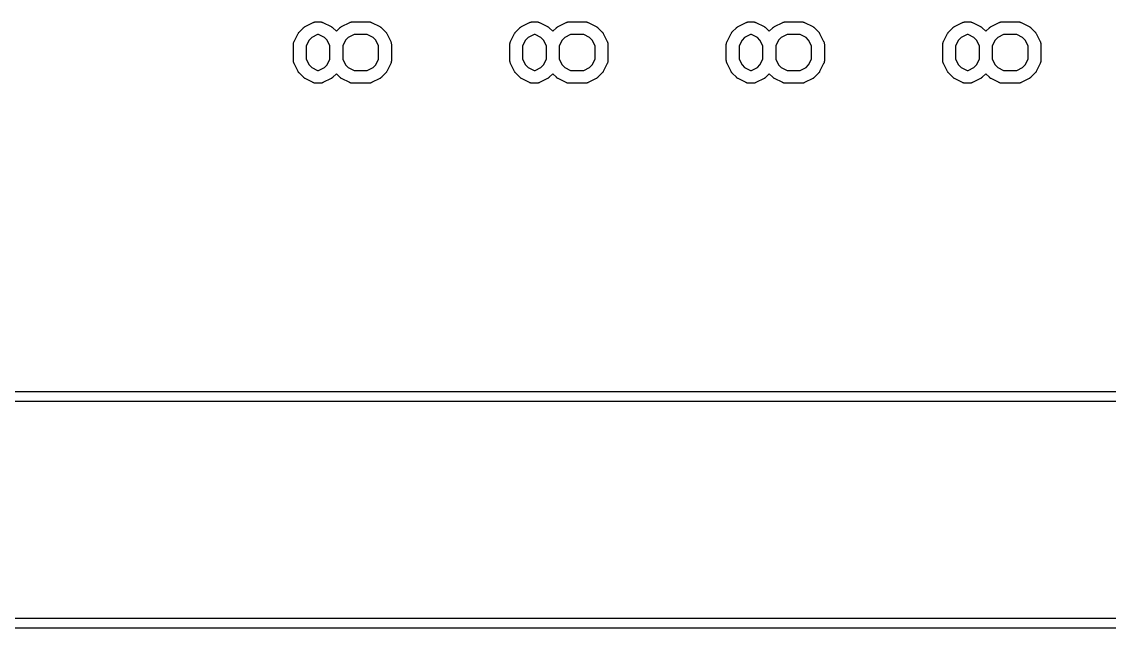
# Model space of a CAD drawing. Extents: x 94.5 to 145.5, y -143.6 to -114.4.
# Drawn here: x 120.01 to 132.77, y -143.63 to -136.51 of the extents above; entities that cross this region are included whole.
import ezdxf

# ---------------------------------------------------------------- set-up
doc = ezdxf.new("R2010")
doc.units = 0
doc.layers.add('BLACK', color=7, linetype='CONTINUOUS')

msp = doc.modelspace()

# ---------------------------------------------------------------- linework, layer by layer
at = {"layer": 'BLACK', "linetype": 'CONTINUOUS'}
for p, q in [((123.339, -136.569), (123.434, -136.521)), ((123.434, -136.521), (123.435, -136.521)), ((123.435, -136.521), (123.437, -136.52)), ((123.437, -136.52), (123.439, -136.519)), ((123.439, -136.519), (123.444, -136.518)), ((123.444, -136.518), (123.449, -136.516)), ((123.449, -136.516), (123.451, -136.516)), ((123.451, -136.516), (123.453, -136.515)), ((123.453, -136.515), (123.458, -136.514)), ((123.458, -136.514), (123.463, -136.514)), ((123.463, -136.514), (123.466, -136.514)), ((123.466, -136.514), (123.468, -136.513)), ((123.468, -136.513), (123.515, -136.513)), ((123.515, -136.513), (123.517, -136.513)), ((123.517, -136.513), (123.519, -136.514)), ((123.519, -136.514), (123.521, -136.514)), ((123.521, -136.514), (123.526, -136.515)), ((123.526, -136.515), (123.531, -136.515)), ((123.531, -136.515), (123.533, -136.516)), ((123.533, -136.516), (123.535, -136.516)), ((123.535, -136.516), (123.54, -136.518)), ((123.54, -136.518), (123.545, -136.52)), ((123.545, -136.52), (123.547, -136.521)), ((123.547, -136.521), (123.549, -136.521)), ((123.549, -136.521), (123.644, -136.569)), ((123.768, -136.569), (123.863, -136.521)), ((123.863, -136.521), (123.864, -136.521)), ((123.864, -136.521), (123.866, -136.52)), ((123.866, -136.52), (123.868, -136.519)), ((123.868, -136.519), (123.873, -136.518)), ((123.873, -136.518), (123.878, -136.516)), ((123.878, -136.516), (123.88, -136.516)), ((123.88, -136.516), (123.882, -136.515)), ((123.882, -136.515), (123.887, -136.514)), ((123.887, -136.514), (123.892, -136.514)), ((123.892, -136.514), (123.894, -136.514)), ((123.894, -136.514), (123.896, -136.513)), ((123.896, -136.513), (124.087, -136.513)), ((124.087, -136.513), (124.088, -136.513)), ((124.088, -136.513), (124.09, -136.514)), ((124.09, -136.514), (124.092, -136.514)), ((124.092, -136.514), (124.097, -136.515)), ((124.097, -136.515), (124.102, -136.515)), ((124.102, -136.515), (124.105, -136.516)), ((124.105, -136.516), (124.107, -136.516)), ((124.107, -136.516), (124.112, -136.518)), ((124.112, -136.518), (124.116, -136.52)), ((124.116, -136.52), (124.118, -136.521)), ((124.118, -136.521), (124.12, -136.521)), ((124.12, -136.521), (124.216, -136.569)), ((125.879, -136.569), (125.974, -136.521)), ((125.974, -136.521), (125.975, -136.521)), ((125.975, -136.521), (125.977, -136.52)), ((125.977, -136.52), (125.979, -136.519)), ((125.979, -136.519), (125.984, -136.518)), ((125.984, -136.518), (125.989, -136.516)), ((125.989, -136.516), (125.991, -136.516)), ((125.991, -136.516), (125.993, -136.515)), ((125.993, -136.515), (125.998, -136.514)), ((125.998, -136.514), (126.003, -136.514)), ((126.003, -136.514), (126.006, -136.514)), ((126.006, -136.514), (126.008, -136.513)), ((126.008, -136.513), (126.055, -136.513)), ((126.055, -136.513), (126.057, -136.513)), ((126.057, -136.513), (126.059, -136.514)), ((126.059, -136.514), (126.061, -136.514)), ((126.061, -136.514), (126.066, -136.515)), ((126.066, -136.515), (126.071, -136.515)), ((126.071, -136.515), (126.073, -136.516)), ((126.073, -136.516), (126.075, -136.516)), ((126.075, -136.516), (126.08, -136.518)), ((126.08, -136.518), (126.085, -136.52)), ((126.085, -136.52), (126.087, -136.521)), ((126.087, -136.521), (126.089, -136.521)), ((126.089, -136.521), (126.184, -136.569)), ((126.308, -136.569), (126.403, -136.521)), ((126.403, -136.521), (126.404, -136.521)), ((126.404, -136.521), (126.406, -136.52)), ((126.406, -136.52), (126.408, -136.519)), ((126.408, -136.519), (126.413, -136.518)), ((126.413, -136.518), (126.418, -136.516)), ((126.418, -136.516), (126.42, -136.516)), ((126.42, -136.516), (126.422, -136.515)), ((126.422, -136.515), (126.427, -136.514)), ((126.427, -136.514), (126.432, -136.514)), ((126.432, -136.514), (126.434, -136.514)), ((126.434, -136.514), (126.436, -136.513)), ((126.436, -136.513), (126.627, -136.513)), ((126.627, -136.513), (126.628, -136.513)), ((126.628, -136.513), (126.63, -136.514)), ((126.63, -136.514), (126.632, -136.514)), ((126.632, -136.514), (126.637, -136.515)), ((126.637, -136.515), (126.642, -136.515)), ((126.642, -136.515), (126.645, -136.516)), ((126.645, -136.516), (126.647, -136.516)), ((126.647, -136.516), (126.652, -136.518)), ((126.652, -136.518), (126.656, -136.52)), ((126.656, -136.52), (126.658, -136.521)), ((126.658, -136.521), (126.66, -136.521)), ((126.66, -136.521), (126.756, -136.569)), ((128.419, -136.569), (128.514, -136.521)), ((128.514, -136.521), (128.515, -136.521)), ((128.515, -136.521), (128.517, -136.52)), ((128.517, -136.52), (128.519, -136.519)), ((128.519, -136.519), (128.524, -136.518)), ((128.524, -136.518), (128.529, -136.516)), ((128.529, -136.516), (128.531, -136.516)), ((128.531, -136.516), (128.533, -136.515)), ((128.533, -136.515), (128.538, -136.514)), ((128.538, -136.514), (128.543, -136.514)), ((128.543, -136.514), (128.546, -136.514)), ((128.546, -136.514), (128.548, -136.513)), ((128.548, -136.513), (128.595, -136.513)), ((128.595, -136.513), (128.597, -136.513)), ((128.597, -136.513), (128.599, -136.514)), ((128.599, -136.514), (128.601, -136.514)), ((128.601, -136.514), (128.606, -136.515)), ((128.606, -136.515), (128.611, -136.515)), ((128.611, -136.515), (128.613, -136.516)), ((128.613, -136.516), (128.615, -136.516)), ((128.615, -136.516), (128.62, -136.518)), ((128.62, -136.518), (128.625, -136.52)), ((128.625, -136.52), (128.627, -136.521)), ((128.627, -136.521), (128.629, -136.521)), ((128.629, -136.521), (128.724, -136.569)), ((128.848, -136.569), (128.943, -136.521)), ((128.943, -136.521), (128.944, -136.521)), ((128.944, -136.521), (128.946, -136.52)), ((128.946, -136.52), (128.948, -136.519)), ((128.948, -136.519), (128.953, -136.518)), ((128.953, -136.518), (128.958, -136.516)), ((128.958, -136.516), (128.96, -136.516)), ((128.96, -136.516), (128.962, -136.515)), ((128.962, -136.515), (128.967, -136.514)), ((128.967, -136.514), (128.972, -136.514)), ((128.972, -136.514), (128.974, -136.514)), ((128.974, -136.514), (128.976, -136.513)), ((128.976, -136.513), (129.167, -136.513)), ((129.167, -136.513), (129.168, -136.513)), ((129.168, -136.513), (129.17, -136.514)), ((129.17, -136.514), (129.172, -136.514)), ((129.172, -136.514), (129.177, -136.515)), ((129.177, -136.515), (129.182, -136.515)), ((129.182, -136.515), (129.185, -136.516)), ((129.185, -136.516), (129.187, -136.516)), ((129.187, -136.516), (129.192, -136.518)), ((129.192, -136.518), (129.196, -136.52)), ((129.196, -136.52), (129.198, -136.521)), ((129.198, -136.521), (129.2, -136.521)), ((129.2, -136.521), (129.296, -136.569)), ((130.959, -136.569), (131.054, -136.521)), ((131.054, -136.521), (131.055, -136.521)), ((131.055, -136.521), (131.057, -136.52)), ((131.057, -136.52), (131.059, -136.519)), ((131.059, -136.519), (131.064, -136.518)), ((131.064, -136.518), (131.069, -136.516)), ((131.069, -136.516), (131.071, -136.516)), ((131.071, -136.516), (131.073, -136.515)), ((131.073, -136.515), (131.078, -136.514)), ((131.078, -136.514), (131.083, -136.514)), ((131.083, -136.514), (131.086, -136.514)), ((131.086, -136.514), (131.088, -136.513)), ((131.088, -136.513), (131.135, -136.513)), ((131.135, -136.513), (131.137, -136.513)), ((131.137, -136.513), (131.139, -136.514)), ((131.139, -136.514), (131.141, -136.514)), ((131.141, -136.514), (131.146, -136.515)), ((131.146, -136.515), (131.151, -136.515)), ((131.151, -136.515), (131.153, -136.516)), ((131.153, -136.516), (131.155, -136.516)), ((131.155, -136.516), (131.16, -136.518)), ((131.16, -136.518), (131.165, -136.52)), ((131.165, -136.52), (131.167, -136.521)), ((131.167, -136.521), (131.169, -136.521)), ((131.169, -136.521), (131.264, -136.569)), ((131.388, -136.569), (131.483, -136.521)), ((131.483, -136.521), (131.484, -136.521)), ((131.484, -136.521), (131.486, -136.52)), ((131.486, -136.52), (131.488, -136.519)), ((131.488, -136.519), (131.493, -136.518)), ((131.493, -136.518), (131.498, -136.516)), ((131.498, -136.516), (131.5, -136.516)), ((131.5, -136.516), (131.502, -136.515)), ((131.502, -136.515), (131.507, -136.514)), ((131.507, -136.514), (131.512, -136.514)), ((131.512, -136.514), (131.514, -136.514)), ((131.514, -136.514), (131.516, -136.513)), ((131.516, -136.513), (131.707, -136.513)), ((131.707, -136.513), (131.708, -136.513)), ((131.708, -136.513), (131.71, -136.514)), ((131.71, -136.514), (131.712, -136.514)), ((131.712, -136.514), (131.717, -136.515)), ((131.717, -136.515), (131.722, -136.515)), ((131.722, -136.515), (131.725, -136.516)), ((131.725, -136.516), (131.727, -136.516)), ((131.727, -136.516), (131.732, -136.518)), ((131.732, -136.518), (131.736, -136.52)), ((131.736, -136.52), (131.738, -136.521)), ((131.738, -136.521), (131.74, -136.521)), ((131.74, -136.521), (131.836, -136.569)), ((123.21, -136.745), (123.258, -136.65)), ((123.258, -136.649), (123.261, -136.646)), ((123.258, -136.65), (123.258, -136.649)), ((123.261, -136.646), (123.263, -136.642)), ((123.263, -136.642), (123.265, -136.64)), ((123.265, -136.64), (123.266, -136.637)), ((123.266, -136.637), (123.269, -136.634)), ((123.269, -136.634), (123.272, -136.631)), ((123.272, -136.631), (123.32, -136.583)), ((123.32, -136.582), (123.324, -136.58)), ((123.32, -136.583), (123.32, -136.582)), ((123.324, -136.58), (123.327, -136.577)), ((123.327, -136.577), (123.329, -136.575)), ((123.329, -136.575), (123.332, -136.573)), ((123.332, -136.573), (123.336, -136.571)), ((123.336, -136.571), (123.339, -136.569)), ((123.644, -136.569), (123.645, -136.569)), ((123.645, -136.569), (123.649, -136.572)), ((123.649, -136.572), (123.652, -136.574)), ((123.652, -136.574), (123.655, -136.576)), ((123.655, -136.576), (123.657, -136.577)), ((123.657, -136.577), (123.66, -136.58)), ((123.66, -136.58), (123.664, -136.583)), ((123.664, -136.583), (123.706, -136.625)), ((123.706, -136.625), (123.748, -136.583)), ((123.748, -136.583), (123.749, -136.582)), ((123.749, -136.582), (123.752, -136.58)), ((123.752, -136.58), (123.755, -136.577)), ((123.755, -136.577), (123.758, -136.575)), ((123.758, -136.575), (123.76, -136.573)), ((123.76, -136.573), (123.764, -136.571)), ((123.764, -136.571), (123.768, -136.569)), ((124.216, -136.569), (124.217, -136.569)), ((124.217, -136.569), (124.22, -136.572)), ((124.22, -136.572), (124.224, -136.574)), ((124.224, -136.574), (124.226, -136.576)), ((124.226, -136.576), (124.229, -136.577)), ((124.229, -136.577), (124.232, -136.58)), ((124.232, -136.58), (124.235, -136.583)), ((124.235, -136.583), (124.283, -136.631)), ((124.283, -136.631), (124.284, -136.631)), ((124.284, -136.631), (124.286, -136.635)), ((124.286, -136.635), (124.289, -136.638)), ((124.289, -136.638), (124.291, -136.64)), ((124.291, -136.64), (124.293, -136.643)), ((124.293, -136.643), (124.295, -136.647)), ((124.295, -136.647), (124.297, -136.65)), ((124.297, -136.65), (124.344, -136.745)), ((125.75, -136.745), (125.798, -136.65)), ((125.798, -136.649), (125.801, -136.646)), ((125.798, -136.65), (125.798, -136.649)), ((125.801, -136.646), (125.803, -136.642)), ((125.803, -136.642), (125.805, -136.64)), ((125.805, -136.64), (125.806, -136.637)), ((125.806, -136.637), (125.809, -136.634)), ((125.809, -136.634), (125.812, -136.631)), ((125.812, -136.631), (125.86, -136.583)), ((125.86, -136.582), (125.864, -136.58)), ((125.86, -136.583), (125.86, -136.582)), ((125.864, -136.58), (125.867, -136.577)), ((125.867, -136.577), (125.869, -136.575)), ((125.869, -136.575), (125.872, -136.573)), ((125.872, -136.573), (125.876, -136.571)), ((125.876, -136.571), (125.879, -136.569)), ((126.184, -136.569), (126.185, -136.569)), ((126.185, -136.569), (126.189, -136.572)), ((126.189, -136.572), (126.192, -136.574)), ((126.192, -136.574), (126.195, -136.576)), ((126.195, -136.576), (126.197, -136.577)), ((126.197, -136.577), (126.2, -136.58)), ((126.2, -136.58), (126.204, -136.583)), ((126.204, -136.583), (126.246, -136.625)), ((126.246, -136.625), (126.288, -136.583)), ((126.288, -136.583), (126.289, -136.582)), ((126.289, -136.582), (126.292, -136.58)), ((126.292, -136.58), (126.295, -136.577)), ((126.295, -136.577), (126.298, -136.575)), ((126.298, -136.575), (126.3, -136.573)), ((126.3, -136.573), (126.304, -136.571)), ((126.304, -136.571), (126.308, -136.569)), ((126.756, -136.569), (126.757, -136.569)), ((126.757, -136.569), (126.76, -136.572)), ((126.76, -136.572), (126.764, -136.574)), ((126.764, -136.574), (126.766, -136.576)), ((126.766, -136.576), (126.769, -136.577)), ((126.769, -136.577), (126.772, -136.58)), ((126.772, -136.58), (126.775, -136.583)), ((126.775, -136.583), (126.823, -136.631)), ((126.823, -136.631), (126.824, -136.631)), ((126.824, -136.631), (126.826, -136.635)), ((126.826, -136.635), (126.829, -136.638)), ((126.829, -136.638), (126.831, -136.64)), ((126.831, -136.64), (126.833, -136.643)), ((126.833, -136.643), (126.835, -136.647)), ((126.835, -136.647), (126.837, -136.65)), ((126.837, -136.65), (126.884, -136.745)), ((128.29, -136.745), (128.338, -136.65)), ((128.338, -136.649), (128.341, -136.646)), ((128.338, -136.65), (128.338, -136.649)), ((128.341, -136.646), (128.343, -136.642)), ((128.343, -136.642), (128.345, -136.64)), ((128.345, -136.64), (128.346, -136.637)), ((128.346, -136.637), (128.349, -136.634)), ((128.349, -136.634), (128.352, -136.631)), ((128.352, -136.631), (128.4, -136.583)), ((128.4, -136.582), (128.404, -136.58)), ((128.4, -136.583), (128.4, -136.582)), ((128.404, -136.58), (128.407, -136.577)), ((128.407, -136.577), (128.409, -136.575)), ((128.409, -136.575), (128.412, -136.573)), ((128.412, -136.573), (128.416, -136.571)), ((128.416, -136.571), (128.419, -136.569)), ((128.724, -136.569), (128.725, -136.569)), ((128.725, -136.569), (128.729, -136.572)), ((128.729, -136.572), (128.732, -136.574)), ((128.732, -136.574), (128.735, -136.576)), ((128.735, -136.576), (128.737, -136.577)), ((128.737, -136.577), (128.74, -136.58)), ((128.74, -136.58), (128.744, -136.583)), ((128.744, -136.583), (128.786, -136.625)), ((128.786, -136.625), (128.828, -136.583)), ((128.828, -136.583), (128.829, -136.582)), ((128.829, -136.582), (128.832, -136.58)), ((128.832, -136.58), (128.835, -136.577)), ((128.835, -136.577), (128.838, -136.575)), ((128.838, -136.575), (128.84, -136.573)), ((128.84, -136.573), (128.844, -136.571)), ((128.844, -136.571), (128.848, -136.569)), ((129.296, -136.569), (129.297, -136.569)), ((129.297, -136.569), (129.3, -136.572)), ((129.3, -136.572), (129.304, -136.574)), ((129.304, -136.574), (129.306, -136.576)), ((129.306, -136.576), (129.309, -136.577)), ((129.309, -136.577), (129.312, -136.58)), ((129.312, -136.58), (129.315, -136.583)), ((129.315, -136.583), (129.363, -136.631)), ((129.363, -136.631), (129.364, -136.631)), ((129.364, -136.631), (129.366, -136.635)), ((129.366, -136.635), (129.369, -136.638)), ((129.369, -136.638), (129.371, -136.64)), ((129.371, -136.64), (129.373, -136.643)), ((129.373, -136.643), (129.375, -136.647)), ((129.375, -136.647), (129.377, -136.65)), ((129.377, -136.65), (129.424, -136.745)), ((130.83, -136.745), (130.878, -136.65)), ((130.878, -136.649), (130.881, -136.646)), ((130.878, -136.65), (130.878, -136.649)), ((130.881, -136.646), (130.883, -136.642)), ((130.883, -136.642), (130.885, -136.64)), ((130.885, -136.64), (130.886, -136.637)), ((130.886, -136.637), (130.889, -136.634)), ((130.889, -136.634), (130.892, -136.631)), ((130.892, -136.631), (130.94, -136.583)), ((130.94, -136.582), (130.944, -136.58)), ((130.94, -136.583), (130.94, -136.582)), ((130.944, -136.58), (130.947, -136.577)), ((130.947, -136.577), (130.949, -136.575)), ((130.949, -136.575), (130.952, -136.573)), ((130.952, -136.573), (130.956, -136.571)), ((130.956, -136.571), (130.959, -136.569)), ((131.264, -136.569), (131.265, -136.569)), ((131.265, -136.569), (131.269, -136.572)), ((131.269, -136.572), (131.272, -136.574)), ((131.272, -136.574), (131.275, -136.576)), ((131.275, -136.576), (131.277, -136.577)), ((131.277, -136.577), (131.28, -136.58)), ((131.28, -136.58), (131.284, -136.583)), ((131.284, -136.583), (131.326, -136.625)), ((131.326, -136.625), (131.368, -136.583)), ((131.368, -136.583), (131.369, -136.582)), ((131.369, -136.582), (131.372, -136.58)), ((131.372, -136.58), (131.375, -136.577)), ((131.375, -136.577), (131.378, -136.575)), ((131.378, -136.575), (131.38, -136.573)), ((131.38, -136.573), (131.384, -136.571)), ((131.384, -136.571), (131.388, -136.569)), ((131.836, -136.569), (131.837, -136.569)), ((131.837, -136.569), (131.84, -136.572)), ((131.84, -136.572), (131.844, -136.574)), ((131.844, -136.574), (131.846, -136.576)), ((131.846, -136.576), (131.849, -136.577)), ((131.849, -136.577), (131.852, -136.58)), ((131.852, -136.58), (131.855, -136.583)), ((131.855, -136.583), (131.903, -136.631)), ((131.903, -136.631), (131.904, -136.631)), ((131.904, -136.631), (131.906, -136.635)), ((131.906, -136.635), (131.909, -136.638)), ((131.909, -136.638), (131.911, -136.64)), ((131.911, -136.64), (131.913, -136.643)), ((131.913, -136.643), (131.915, -136.647)), ((131.915, -136.647), (131.917, -136.65)), ((131.917, -136.65), (131.964, -136.745)), ((123.202, -136.778), (123.203, -136.776)), ((123.202, -136.779), (123.202, -136.778)), ((123.202, -136.969), (123.202, -136.779)), ((123.203, -136.768), (123.204, -136.763)), ((123.203, -136.774), (123.203, -136.768)), ((123.203, -136.776), (123.203, -136.774)), ((123.204, -136.763), (123.205, -136.761)), ((123.205, -136.759), (123.207, -136.754)), ((123.205, -136.761), (123.205, -136.759)), ((123.207, -136.754), (123.208, -136.749)), ((123.208, -136.749), (123.21, -136.747)), ((123.21, -136.747), (123.21, -136.745)), ((123.387, -136.728), (123.352, -136.797)), ((123.417, -136.698), (123.387, -136.728)), ((123.486, -136.663), (123.417, -136.698)), ((123.498, -136.663), (123.486, -136.663)), ((123.566, -136.698), (123.498, -136.663)), ((123.597, -136.728), (123.566, -136.698)), ((123.631, -136.797), (123.597, -136.728)), ((123.815, -136.728), (123.781, -136.797)), ((123.846, -136.698), (123.815, -136.728)), ((123.914, -136.663), (123.846, -136.698)), ((124.069, -136.663), (123.914, -136.663)), ((124.138, -136.698), (124.069, -136.663)), ((124.168, -136.728), (124.138, -136.698)), ((124.202, -136.797), (124.168, -136.728)), ((124.344, -136.745), (124.345, -136.746)), ((124.345, -136.746), (124.346, -136.748)), ((124.346, -136.748), (124.347, -136.75)), ((124.347, -136.75), (124.348, -136.755)), ((124.348, -136.755), (124.35, -136.76)), ((124.35, -136.76), (124.35, -136.762)), ((124.35, -136.762), (124.351, -136.764)), ((124.351, -136.764), (124.351, -136.769)), ((124.351, -136.769), (124.352, -136.775)), ((124.352, -136.775), (124.352, -136.777)), ((124.352, -136.777), (124.352, -136.779)), ((124.352, -136.779), (124.352, -136.969)), ((125.742, -136.778), (125.743, -136.776)), ((125.742, -136.779), (125.742, -136.778)), ((125.742, -136.969), (125.742, -136.779)), ((125.743, -136.768), (125.744, -136.763)), ((125.743, -136.774), (125.743, -136.768)), ((125.743, -136.776), (125.743, -136.774)), ((125.744, -136.763), (125.745, -136.761)), ((125.745, -136.759), (125.747, -136.754)), ((125.745, -136.761), (125.745, -136.759)), ((125.747, -136.754), (125.748, -136.749)), ((125.748, -136.749), (125.75, -136.747)), ((125.75, -136.747), (125.75, -136.745)), ((125.927, -136.728), (125.892, -136.797)), ((125.957, -136.698), (125.927, -136.728)), ((126.026, -136.663), (125.957, -136.698)), ((126.038, -136.663), (126.026, -136.663)), ((126.106, -136.698), (126.038, -136.663)), ((126.137, -136.728), (126.106, -136.698)), ((126.171, -136.797), (126.137, -136.728)), ((126.355, -136.728), (126.321, -136.797)), ((126.386, -136.698), (126.355, -136.728)), ((126.454, -136.663), (126.386, -136.698)), ((126.609, -136.663), (126.454, -136.663)), ((126.678, -136.698), (126.609, -136.663)), ((126.708, -136.728), (126.678, -136.698)), ((126.742, -136.797), (126.708, -136.728)), ((126.884, -136.745), (126.885, -136.746)), ((126.885, -136.746), (126.886, -136.748)), ((126.886, -136.748), (126.887, -136.75)), ((126.887, -136.75), (126.888, -136.755)), ((126.888, -136.755), (126.89, -136.76)), ((126.89, -136.76), (126.89, -136.762)), ((126.89, -136.762), (126.891, -136.764)), ((126.891, -136.764), (126.891, -136.769)), ((126.891, -136.769), (126.892, -136.775)), ((126.892, -136.775), (126.892, -136.777)), ((126.892, -136.777), (126.892, -136.779)), ((126.892, -136.779), (126.892, -136.969)), ((128.282, -136.778), (128.283, -136.776)), ((128.282, -136.779), (128.282, -136.778)), ((128.282, -136.969), (128.282, -136.779)), ((128.283, -136.768), (128.284, -136.763)), ((128.283, -136.774), (128.283, -136.768)), ((128.283, -136.776), (128.283, -136.774)), ((128.284, -136.763), (128.285, -136.761)), ((128.285, -136.759), (128.287, -136.754)), ((128.285, -136.761), (128.285, -136.759)), ((128.287, -136.754), (128.288, -136.749)), ((128.288, -136.749), (128.29, -136.747)), ((128.29, -136.747), (128.29, -136.745)), ((128.467, -136.728), (128.432, -136.797)), ((128.497, -136.698), (128.467, -136.728)), ((128.566, -136.663), (128.497, -136.698)), ((128.578, -136.663), (128.566, -136.663)), ((128.646, -136.698), (128.578, -136.663)), ((128.677, -136.728), (128.646, -136.698)), ((128.711, -136.797), (128.677, -136.728)), ((128.895, -136.728), (128.861, -136.797)), ((128.926, -136.698), (128.895, -136.728)), ((128.994, -136.663), (128.926, -136.698)), ((129.149, -136.663), (128.994, -136.663)), ((129.218, -136.698), (129.149, -136.663)), ((129.248, -136.728), (129.218, -136.698)), ((129.282, -136.797), (129.248, -136.728)), ((129.424, -136.745), (129.425, -136.746)), ((129.425, -136.746), (129.426, -136.748)), ((129.426, -136.748), (129.427, -136.75)), ((129.427, -136.75), (129.428, -136.755)), ((129.428, -136.755), (129.43, -136.76)), ((129.43, -136.76), (129.43, -136.762)), ((129.43, -136.762), (129.431, -136.764)), ((129.431, -136.764), (129.431, -136.769)), ((129.431, -136.769), (129.432, -136.775)), ((129.432, -136.775), (129.432, -136.777)), ((129.432, -136.777), (129.432, -136.779)), ((129.432, -136.779), (129.432, -136.969)), ((130.822, -136.778), (130.823, -136.776)), ((130.822, -136.779), (130.822, -136.778)), ((130.822, -136.969), (130.822, -136.779)), ((130.823, -136.768), (130.824, -136.763)), ((130.823, -136.774), (130.823, -136.768)), ((130.823, -136.776), (130.823, -136.774)), ((130.824, -136.763), (130.825, -136.761)), ((130.825, -136.759), (130.827, -136.754)), ((130.825, -136.761), (130.825, -136.759)), ((130.827, -136.754), (130.828, -136.749)), ((130.828, -136.749), (130.83, -136.747)), ((130.83, -136.747), (130.83, -136.745)), ((131.007, -136.728), (130.972, -136.797)), ((131.037, -136.698), (131.007, -136.728)), ((131.106, -136.663), (131.037, -136.698)), ((131.118, -136.663), (131.106, -136.663)), ((131.186, -136.698), (131.118, -136.663)), ((131.217, -136.728), (131.186, -136.698)), ((131.251, -136.797), (131.217, -136.728)), ((131.435, -136.728), (131.401, -136.797)), ((131.466, -136.698), (131.435, -136.728)), ((131.534, -136.663), (131.466, -136.698)), ((131.689, -136.663), (131.534, -136.663)), ((131.758, -136.698), (131.689, -136.663)), ((131.788, -136.728), (131.758, -136.698)), ((131.822, -136.797), (131.788, -136.728)), ((131.964, -136.745), (131.965, -136.746)), ((131.965, -136.746), (131.966, -136.748)), ((131.966, -136.748), (131.967, -136.75)), ((131.967, -136.75), (131.968, -136.755)), ((131.968, -136.755), (131.97, -136.76)), ((131.97, -136.76), (131.97, -136.762)), ((131.97, -136.762), (131.971, -136.764)), ((131.971, -136.764), (131.971, -136.769)), ((131.971, -136.769), (131.972, -136.775)), ((131.972, -136.775), (131.972, -136.777)), ((131.972, -136.777), (131.972, -136.779)), ((131.972, -136.779), (131.972, -136.969)), ((123.352, -136.797), (123.352, -136.952)), ((123.631, -136.952), (123.631, -136.797)), ((123.781, -136.797), (123.781, -136.952)), ((124.202, -136.952), (124.202, -136.797)), ((125.892, -136.797), (125.892, -136.952)), ((126.171, -136.952), (126.171, -136.797)), ((126.321, -136.797), (126.321, -136.952)), ((126.742, -136.952), (126.742, -136.797)), ((128.432, -136.797), (128.432, -136.952)), ((128.711, -136.952), (128.711, -136.797)), ((128.861, -136.797), (128.861, -136.952)), ((129.282, -136.952), (129.282, -136.797)), ((130.972, -136.797), (130.972, -136.952)), ((131.251, -136.952), (131.251, -136.797)), ((131.401, -136.797), (131.401, -136.952)), ((131.822, -136.952), (131.822, -136.797)), ((123.203, -136.972), (123.202, -136.969)), ((123.203, -136.974), (123.203, -136.972)), ((123.203, -136.979), (123.203, -136.974)), ((123.204, -136.984), (123.203, -136.979)), ((123.204, -136.986), (123.204, -136.984)), ((123.205, -136.988), (123.204, -136.986)), ((123.207, -136.993), (123.205, -136.988)), ((123.208, -136.998), (123.207, -136.993)), ((123.209, -137), (123.208, -136.998)), ((123.21, -137.002), (123.209, -137)), ((123.21, -137.003), (123.21, -137.002)), ((123.258, -137.098), (123.21, -137.003)), ((123.352, -136.952), (123.387, -137.02)), ((123.387, -137.02), (123.417, -137.051)), ((123.566, -137.051), (123.597, -137.02)), ((123.597, -137.02), (123.631, -136.952)), ((123.781, -136.952), (123.815, -137.02)), ((123.815, -137.02), (123.846, -137.051)), ((124.138, -137.051), (124.168, -137.02)), ((124.168, -137.02), (124.202, -136.952)), ((124.344, -137.003), (124.297, -137.098)), ((124.345, -137.001), (124.344, -137.003)), ((124.346, -136.999), (124.345, -137.001)), ((124.348, -136.994), (124.346, -136.999)), ((124.35, -136.989), (124.348, -136.994)), ((124.351, -136.985), (124.35, -136.987)), ((124.35, -136.987), (124.35, -136.989)), ((124.352, -136.975), (124.351, -136.98)), ((124.351, -136.98), (124.351, -136.985)), ((124.352, -136.969), (124.352, -136.97)), ((124.352, -136.97), (124.352, -136.973)), ((124.352, -136.973), (124.352, -136.975)), ((125.743, -136.972), (125.742, -136.969)), ((125.743, -136.974), (125.743, -136.972)), ((125.743, -136.979), (125.743, -136.974)), ((125.744, -136.984), (125.743, -136.979)), ((125.744, -136.986), (125.744, -136.984)), ((125.745, -136.988), (125.744, -136.986)), ((125.747, -136.993), (125.745, -136.988)), ((125.748, -136.998), (125.747, -136.993)), ((125.749, -137), (125.748, -136.998)), ((125.75, -137.002), (125.749, -137)), ((125.75, -137.003), (125.75, -137.002)), ((125.798, -137.098), (125.75, -137.003)), ((125.892, -136.952), (125.927, -137.02)), ((125.927, -137.02), (125.957, -137.051)), ((126.106, -137.051), (126.137, -137.02)), ((126.137, -137.02), (126.171, -136.952)), ((126.321, -136.952), (126.355, -137.02)), ((126.355, -137.02), (126.386, -137.051)), ((126.678, -137.051), (126.708, -137.02)), ((126.708, -137.02), (126.742, -136.952)), ((126.884, -137.003), (126.837, -137.098)), ((126.885, -137.001), (126.884, -137.003)), ((126.886, -136.999), (126.885, -137.001)), ((126.888, -136.994), (126.886, -136.999)), ((126.89, -136.989), (126.888, -136.994)), ((126.891, -136.985), (126.89, -136.987)), ((126.89, -136.987), (126.89, -136.989)), ((126.892, -136.975), (126.891, -136.98)), ((126.891, -136.98), (126.891, -136.985)), ((126.892, -136.969), (126.892, -136.97)), ((126.892, -136.97), (126.892, -136.973)), ((126.892, -136.973), (126.892, -136.975)), ((128.283, -136.972), (128.282, -136.969)), ((128.283, -136.974), (128.283, -136.972)), ((128.283, -136.979), (128.283, -136.974)), ((128.284, -136.984), (128.283, -136.979)), ((128.284, -136.986), (128.284, -136.984)), ((128.285, -136.988), (128.284, -136.986)), ((128.287, -136.993), (128.285, -136.988)), ((128.288, -136.998), (128.287, -136.993)), ((128.289, -137), (128.288, -136.998)), ((128.29, -137.002), (128.289, -137)), ((128.29, -137.003), (128.29, -137.002)), ((128.338, -137.098), (128.29, -137.003)), ((128.432, -136.952), (128.467, -137.02)), ((128.467, -137.02), (128.497, -137.051)), ((128.646, -137.051), (128.677, -137.02)), ((128.677, -137.02), (128.711, -136.952)), ((128.861, -136.952), (128.895, -137.02)), ((128.895, -137.02), (128.926, -137.051)), ((129.218, -137.051), (129.248, -137.02)), ((129.248, -137.02), (129.282, -136.952)), ((129.424, -137.003), (129.377, -137.098)), ((129.425, -137.001), (129.424, -137.003)), ((129.426, -136.999), (129.425, -137.001)), ((129.428, -136.994), (129.426, -136.999)), ((129.43, -136.989), (129.428, -136.994)), ((129.431, -136.985), (129.43, -136.987)), ((129.43, -136.987), (129.43, -136.989)), ((129.432, -136.975), (129.431, -136.98)), ((129.431, -136.98), (129.431, -136.985)), ((129.432, -136.969), (129.432, -136.97)), ((129.432, -136.97), (129.432, -136.973)), ((129.432, -136.973), (129.432, -136.975)), ((130.823, -136.972), (130.822, -136.969)), ((130.823, -136.974), (130.823, -136.972)), ((130.823, -136.979), (130.823, -136.974)), ((130.824, -136.984), (130.823, -136.979)), ((130.824, -136.986), (130.824, -136.984)), ((130.825, -136.988), (130.824, -136.986)), ((130.827, -136.993), (130.825, -136.988)), ((130.828, -136.998), (130.827, -136.993)), ((130.829, -137), (130.828, -136.998)), ((130.83, -137.002), (130.829, -137)), ((130.83, -137.003), (130.83, -137.002)), ((130.878, -137.098), (130.83, -137.003)), ((130.972, -136.952), (131.007, -137.02)), ((131.007, -137.02), (131.037, -137.051)), ((131.186, -137.051), (131.217, -137.02)), ((131.217, -137.02), (131.251, -136.952)), ((131.401, -136.952), (131.435, -137.02)), ((131.435, -137.02), (131.466, -137.051)), ((131.758, -137.051), (131.788, -137.02)), ((131.788, -137.02), (131.822, -136.952)), ((131.964, -137.003), (131.917, -137.098)), ((131.965, -137.001), (131.964, -137.003)), ((131.966, -136.999), (131.965, -137.001)), ((131.968, -136.994), (131.966, -136.999)), ((131.97, -136.989), (131.968, -136.994)), ((131.971, -136.985), (131.97, -136.987)), ((131.97, -136.987), (131.97, -136.989)), ((131.972, -136.975), (131.971, -136.98)), ((131.971, -136.98), (131.971, -136.985)), ((131.972, -136.969), (131.972, -136.97)), ((131.972, -136.97), (131.972, -136.973)), ((131.972, -136.973), (131.972, -136.975)), ((123.26, -137.102), (123.258, -137.098)), ((123.262, -137.106), (123.26, -137.102)), ((123.264, -137.108), (123.262, -137.106)), ((123.266, -137.111), (123.264, -137.108)), ((123.269, -137.114), (123.266, -137.111)), ((123.271, -137.117), (123.269, -137.114)), ((123.272, -137.118), (123.271, -137.117)), ((123.32, -137.165), (123.272, -137.118)), ((123.323, -137.168), (123.32, -137.165)), ((123.326, -137.171), (123.323, -137.168)), ((123.417, -137.051), (123.486, -137.085)), ((123.486, -137.085), (123.498, -137.085)), ((123.498, -137.085), (123.566, -137.051)), ((123.66, -137.169), (123.657, -137.172)), ((123.663, -137.166), (123.66, -137.169)), ((123.664, -137.165), (123.663, -137.166)), ((123.706, -137.123), (123.664, -137.165)), ((123.748, -137.165), (123.706, -137.123)), ((123.751, -137.168), (123.748, -137.165)), ((123.754, -137.171), (123.751, -137.168)), ((123.846, -137.051), (123.914, -137.085)), ((123.914, -137.085), (124.069, -137.085)), ((124.069, -137.085), (124.138, -137.051)), ((124.231, -137.169), (124.228, -137.172)), ((124.234, -137.166), (124.231, -137.169)), ((124.235, -137.165), (124.234, -137.166)), ((124.283, -137.118), (124.235, -137.165)), ((124.285, -137.114), (124.283, -137.118)), ((124.288, -137.111), (124.285, -137.114)), ((124.29, -137.109), (124.288, -137.111)), ((124.292, -137.106), (124.29, -137.109)), ((124.294, -137.103), (124.292, -137.106)), ((124.296, -137.099), (124.294, -137.103)), ((124.297, -137.098), (124.296, -137.099)), ((125.8, -137.102), (125.798, -137.098)), ((125.802, -137.106), (125.8, -137.102)), ((125.804, -137.108), (125.802, -137.106)), ((125.806, -137.111), (125.804, -137.108)), ((125.809, -137.114), (125.806, -137.111)), ((125.811, -137.117), (125.809, -137.114)), ((125.812, -137.118), (125.811, -137.117)), ((125.86, -137.165), (125.812, -137.118)), ((125.863, -137.168), (125.86, -137.165)), ((125.866, -137.171), (125.863, -137.168)), ((125.957, -137.051), (126.026, -137.085)), ((126.026, -137.085), (126.038, -137.085)), ((126.038, -137.085), (126.106, -137.051)), ((126.2, -137.169), (126.197, -137.172)), ((126.203, -137.166), (126.2, -137.169)), ((126.204, -137.165), (126.203, -137.166)), ((126.246, -137.123), (126.204, -137.165)), ((126.288, -137.165), (126.246, -137.123)), ((126.291, -137.168), (126.288, -137.165)), ((126.294, -137.171), (126.291, -137.168)), ((126.386, -137.051), (126.454, -137.085)), ((126.454, -137.085), (126.609, -137.085)), ((126.609, -137.085), (126.678, -137.051)), ((126.771, -137.169), (126.768, -137.172)), ((126.774, -137.166), (126.771, -137.169)), ((126.775, -137.165), (126.774, -137.166)), ((126.823, -137.118), (126.775, -137.165)), ((126.825, -137.114), (126.823, -137.118)), ((126.828, -137.111), (126.825, -137.114)), ((126.83, -137.109), (126.828, -137.111)), ((126.832, -137.106), (126.83, -137.109)), ((126.834, -137.103), (126.832, -137.106)), ((126.836, -137.099), (126.834, -137.103)), ((126.837, -137.098), (126.836, -137.099)), ((128.34, -137.102), (128.338, -137.098)), ((128.342, -137.106), (128.34, -137.102)), ((128.344, -137.108), (128.342, -137.106)), ((128.346, -137.111), (128.344, -137.108)), ((128.349, -137.114), (128.346, -137.111)), ((128.351, -137.117), (128.349, -137.114)), ((128.352, -137.118), (128.351, -137.117)), ((128.4, -137.165), (128.352, -137.118)), ((128.403, -137.168), (128.4, -137.165)), ((128.406, -137.171), (128.403, -137.168)), ((128.497, -137.051), (128.566, -137.085)), ((128.566, -137.085), (128.578, -137.085)), ((128.578, -137.085), (128.646, -137.051)), ((128.74, -137.169), (128.737, -137.172)), ((128.743, -137.166), (128.74, -137.169)), ((128.744, -137.165), (128.743, -137.166)), ((128.786, -137.123), (128.744, -137.165)), ((128.828, -137.165), (128.786, -137.123)), ((128.831, -137.168), (128.828, -137.165)), ((128.834, -137.171), (128.831, -137.168)), ((128.926, -137.051), (128.994, -137.085)), ((128.994, -137.085), (129.149, -137.085)), ((129.149, -137.085), (129.218, -137.051)), ((129.311, -137.169), (129.308, -137.172)), ((129.314, -137.166), (129.311, -137.169)), ((129.315, -137.165), (129.314, -137.166)), ((129.363, -137.118), (129.315, -137.165)), ((129.365, -137.114), (129.363, -137.118)), ((129.368, -137.111), (129.365, -137.114)), ((129.37, -137.109), (129.368, -137.111)), ((129.372, -137.106), (129.37, -137.109)), ((129.374, -137.103), (129.372, -137.106)), ((129.376, -137.099), (129.374, -137.103)), ((129.377, -137.098), (129.376, -137.099)), ((130.88, -137.102), (130.878, -137.098)), ((130.882, -137.106), (130.88, -137.102)), ((130.884, -137.108), (130.882, -137.106)), ((130.886, -137.111), (130.884, -137.108)), ((130.889, -137.114), (130.886, -137.111)), ((130.891, -137.117), (130.889, -137.114)), ((130.892, -137.118), (130.891, -137.117)), ((130.94, -137.165), (130.892, -137.118)), ((130.943, -137.168), (130.94, -137.165)), ((130.946, -137.171), (130.943, -137.168)), ((131.037, -137.051), (131.106, -137.085)), ((131.106, -137.085), (131.118, -137.085)), ((131.118, -137.085), (131.186, -137.051)), ((131.28, -137.169), (131.277, -137.172)), ((131.283, -137.166), (131.28, -137.169)), ((131.284, -137.165), (131.283, -137.166)), ((131.326, -137.123), (131.284, -137.165)), ((131.368, -137.165), (131.326, -137.123)), ((131.371, -137.168), (131.368, -137.165)), ((131.374, -137.171), (131.371, -137.168)), ((131.466, -137.051), (131.534, -137.085)), ((131.534, -137.085), (131.689, -137.085)), ((131.689, -137.085), (131.758, -137.051)), ((131.851, -137.169), (131.848, -137.172)), ((131.854, -137.166), (131.851, -137.169)), ((131.855, -137.165), (131.854, -137.166)), ((131.903, -137.118), (131.855, -137.165)), ((131.905, -137.114), (131.903, -137.118)), ((131.908, -137.111), (131.905, -137.114)), ((131.91, -137.109), (131.908, -137.111)), ((131.912, -137.106), (131.91, -137.109)), ((131.914, -137.103), (131.912, -137.106)), ((131.916, -137.099), (131.914, -137.103)), ((131.917, -137.098), (131.916, -137.099)), ((123.328, -137.173), (123.326, -137.171)), ((123.331, -137.175), (123.328, -137.173)), ((123.335, -137.177), (123.331, -137.175)), ((123.338, -137.179), (123.335, -137.177)), ((123.339, -137.179), (123.338, -137.179)), ((123.434, -137.227), (123.339, -137.179)), ((123.436, -137.228), (123.434, -137.227)), ((123.438, -137.229), (123.436, -137.228)), ((123.443, -137.23), (123.438, -137.229)), ((123.448, -137.232), (123.443, -137.23)), ((123.45, -137.233), (123.448, -137.232)), ((123.452, -137.233), (123.45, -137.233)), ((123.457, -137.234), (123.452, -137.233)), ((123.462, -137.235), (123.457, -137.234)), ((123.465, -137.235), (123.462, -137.235)), ((123.467, -137.235), (123.465, -137.235)), ((123.468, -137.235), (123.467, -137.235)), ((123.515, -137.235), (123.468, -137.235)), ((123.518, -137.235), (123.515, -137.235)), ((123.52, -137.235), (123.518, -137.235)), ((123.525, -137.234), (123.52, -137.235)), ((123.53, -137.233), (123.525, -137.234)), ((123.532, -137.233), (123.53, -137.233)), ((123.534, -137.232), (123.532, -137.233)), ((123.539, -137.231), (123.534, -137.232)), ((123.544, -137.229), (123.539, -137.231)), ((123.546, -137.228), (123.544, -137.229)), ((123.548, -137.227), (123.546, -137.228)), ((123.549, -137.227), (123.548, -137.227)), ((123.644, -137.179), (123.549, -137.227)), ((123.648, -137.177), (123.644, -137.179)), ((123.652, -137.175), (123.648, -137.177)), ((123.654, -137.173), (123.652, -137.175)), ((123.657, -137.172), (123.654, -137.173)), ((123.757, -137.173), (123.754, -137.171)), ((123.759, -137.175), (123.757, -137.173)), ((123.763, -137.177), (123.759, -137.175)), ((123.767, -137.179), (123.763, -137.177)), ((123.768, -137.179), (123.767, -137.179)), ((123.863, -137.227), (123.768, -137.179)), ((123.865, -137.228), (123.863, -137.227)), ((123.867, -137.229), (123.865, -137.228)), ((123.872, -137.23), (123.867, -137.229)), ((123.877, -137.232), (123.872, -137.23)), ((123.879, -137.233), (123.877, -137.232)), ((123.881, -137.233), (123.879, -137.233)), ((123.886, -137.234), (123.881, -137.233)), ((123.891, -137.235), (123.886, -137.234)), ((123.893, -137.235), (123.891, -137.235)), ((123.895, -137.235), (123.893, -137.235)), ((123.896, -137.235), (123.895, -137.235)), ((124.087, -137.235), (123.896, -137.235)), ((124.089, -137.235), (124.087, -137.235)), ((124.091, -137.235), (124.089, -137.235)), ((124.096, -137.234), (124.091, -137.235)), ((124.101, -137.233), (124.096, -137.234)), ((124.104, -137.233), (124.101, -137.233)), ((124.106, -137.232), (124.104, -137.233)), ((124.111, -137.231), (124.106, -137.232)), ((124.115, -137.229), (124.111, -137.231)), ((124.117, -137.228), (124.115, -137.229)), ((124.12, -137.227), (124.117, -137.228)), ((124.216, -137.179), (124.12, -137.227)), ((124.12, -137.227), (124.12, -137.227)), ((124.219, -137.177), (124.216, -137.179)), ((124.223, -137.175), (124.219, -137.177)), ((124.225, -137.173), (124.223, -137.175)), ((124.228, -137.172), (124.225, -137.173)), ((125.868, -137.173), (125.866, -137.171)), ((125.871, -137.175), (125.868, -137.173)), ((125.875, -137.177), (125.871, -137.175)), ((125.878, -137.179), (125.875, -137.177)), ((125.879, -137.179), (125.878, -137.179)), ((125.974, -137.227), (125.879, -137.179)), ((125.976, -137.228), (125.974, -137.227)), ((125.978, -137.229), (125.976, -137.228)), ((125.983, -137.23), (125.978, -137.229)), ((125.988, -137.232), (125.983, -137.23)), ((125.99, -137.233), (125.988, -137.232)), ((125.992, -137.233), (125.99, -137.233)), ((125.997, -137.234), (125.992, -137.233)), ((126.002, -137.235), (125.997, -137.234)), ((126.005, -137.235), (126.002, -137.235)), ((126.007, -137.235), (126.005, -137.235)), ((126.008, -137.235), (126.007, -137.235)), ((126.055, -137.235), (126.008, -137.235)), ((126.058, -137.235), (126.055, -137.235)), ((126.06, -137.235), (126.058, -137.235)), ((126.065, -137.234), (126.06, -137.235)), ((126.07, -137.233), (126.065, -137.234)), ((126.072, -137.233), (126.07, -137.233)), ((126.074, -137.232), (126.072, -137.233)), ((126.079, -137.231), (126.074, -137.232)), ((126.084, -137.229), (126.079, -137.231)), ((126.086, -137.228), (126.084, -137.229)), ((126.088, -137.227), (126.086, -137.228)), ((126.089, -137.227), (126.088, -137.227)), ((126.184, -137.179), (126.089, -137.227)), ((126.188, -137.177), (126.184, -137.179)), ((126.192, -137.175), (126.188, -137.177)), ((126.194, -137.173), (126.192, -137.175)), ((126.197, -137.172), (126.194, -137.173)), ((126.297, -137.173), (126.294, -137.171)), ((126.299, -137.175), (126.297, -137.173)), ((126.303, -137.177), (126.299, -137.175)), ((126.307, -137.179), (126.303, -137.177)), ((126.308, -137.179), (126.307, -137.179)), ((126.403, -137.227), (126.308, -137.179)), ((126.405, -137.228), (126.403, -137.227)), ((126.407, -137.229), (126.405, -137.228)), ((126.412, -137.23), (126.407, -137.229)), ((126.417, -137.232), (126.412, -137.23)), ((126.419, -137.233), (126.417, -137.232)), ((126.421, -137.233), (126.419, -137.233)), ((126.426, -137.234), (126.421, -137.233)), ((126.431, -137.235), (126.426, -137.234)), ((126.433, -137.235), (126.431, -137.235)), ((126.435, -137.235), (126.433, -137.235)), ((126.436, -137.235), (126.435, -137.235)), ((126.627, -137.235), (126.436, -137.235)), ((126.629, -137.235), (126.627, -137.235)), ((126.631, -137.235), (126.629, -137.235)), ((126.636, -137.234), (126.631, -137.235)), ((126.641, -137.233), (126.636, -137.234)), ((126.644, -137.233), (126.641, -137.233)), ((126.646, -137.232), (126.644, -137.233)), ((126.651, -137.231), (126.646, -137.232)), ((126.655, -137.229), (126.651, -137.231)), ((126.657, -137.228), (126.655, -137.229)), ((126.66, -137.227), (126.657, -137.228)), ((126.756, -137.179), (126.66, -137.227)), ((126.66, -137.227), (126.66, -137.227)), ((126.759, -137.177), (126.756, -137.179)), ((126.763, -137.175), (126.759, -137.177)), ((126.765, -137.173), (126.763, -137.175)), ((126.768, -137.172), (126.765, -137.173)), ((128.408, -137.173), (128.406, -137.171)), ((128.411, -137.175), (128.408, -137.173)), ((128.415, -137.177), (128.411, -137.175)), ((128.418, -137.179), (128.415, -137.177)), ((128.419, -137.179), (128.418, -137.179)), ((128.514, -137.227), (128.419, -137.179)), ((128.516, -137.228), (128.514, -137.227)), ((128.518, -137.229), (128.516, -137.228)), ((128.523, -137.23), (128.518, -137.229)), ((128.528, -137.232), (128.523, -137.23)), ((128.53, -137.233), (128.528, -137.232)), ((128.532, -137.233), (128.53, -137.233)), ((128.537, -137.234), (128.532, -137.233)), ((128.542, -137.235), (128.537, -137.234)), ((128.545, -137.235), (128.542, -137.235)), ((128.547, -137.235), (128.545, -137.235)), ((128.548, -137.235), (128.547, -137.235)), ((128.595, -137.235), (128.548, -137.235)), ((128.598, -137.235), (128.595, -137.235)), ((128.6, -137.235), (128.598, -137.235)), ((128.605, -137.234), (128.6, -137.235)), ((128.61, -137.233), (128.605, -137.234)), ((128.612, -137.233), (128.61, -137.233)), ((128.614, -137.232), (128.612, -137.233)), ((128.619, -137.231), (128.614, -137.232)), ((128.624, -137.229), (128.619, -137.231)), ((128.626, -137.228), (128.624, -137.229)), ((128.628, -137.227), (128.626, -137.228)), ((128.629, -137.227), (128.628, -137.227)), ((128.724, -137.179), (128.629, -137.227)), ((128.728, -137.177), (128.724, -137.179)), ((128.732, -137.175), (128.728, -137.177)), ((128.734, -137.173), (128.732, -137.175)), ((128.737, -137.172), (128.734, -137.173)), ((128.837, -137.173), (128.834, -137.171)), ((128.839, -137.175), (128.837, -137.173)), ((128.843, -137.177), (128.839, -137.175)), ((128.847, -137.179), (128.843, -137.177)), ((128.848, -137.179), (128.847, -137.179)), ((128.943, -137.227), (128.848, -137.179)), ((128.945, -137.228), (128.943, -137.227)), ((128.947, -137.229), (128.945, -137.228)), ((128.952, -137.23), (128.947, -137.229)), ((128.957, -137.232), (128.952, -137.23)), ((128.959, -137.233), (128.957, -137.232)), ((128.961, -137.233), (128.959, -137.233)), ((128.966, -137.234), (128.961, -137.233)), ((128.971, -137.235), (128.966, -137.234)), ((128.973, -137.235), (128.971, -137.235)), ((128.975, -137.235), (128.973, -137.235)), ((128.976, -137.235), (128.975, -137.235)), ((129.167, -137.235), (128.976, -137.235)), ((129.169, -137.235), (129.167, -137.235)), ((129.171, -137.235), (129.169, -137.235)), ((129.176, -137.234), (129.171, -137.235)), ((129.181, -137.233), (129.176, -137.234)), ((129.184, -137.233), (129.181, -137.233)), ((129.186, -137.232), (129.184, -137.233)), ((129.191, -137.231), (129.186, -137.232)), ((129.195, -137.229), (129.191, -137.231)), ((129.197, -137.228), (129.195, -137.229)), ((129.2, -137.227), (129.197, -137.228)), ((129.296, -137.179), (129.2, -137.227)), ((129.2, -137.227), (129.2, -137.227)), ((129.299, -137.177), (129.296, -137.179)), ((129.303, -137.175), (129.299, -137.177)), ((129.305, -137.173), (129.303, -137.175)), ((129.308, -137.172), (129.305, -137.173)), ((130.948, -137.173), (130.946, -137.171)), ((130.951, -137.175), (130.948, -137.173)), ((130.955, -137.177), (130.951, -137.175)), ((130.958, -137.179), (130.955, -137.177)), ((130.959, -137.179), (130.958, -137.179)), ((131.054, -137.227), (130.959, -137.179)), ((131.056, -137.228), (131.054, -137.227)), ((131.058, -137.229), (131.056, -137.228)), ((131.063, -137.23), (131.058, -137.229)), ((131.068, -137.232), (131.063, -137.23)), ((131.07, -137.233), (131.068, -137.232)), ((131.072, -137.233), (131.07, -137.233)), ((131.077, -137.234), (131.072, -137.233)), ((131.082, -137.235), (131.077, -137.234)), ((131.085, -137.235), (131.082, -137.235)), ((131.087, -137.235), (131.085, -137.235)), ((131.088, -137.235), (131.087, -137.235)), ((131.135, -137.235), (131.088, -137.235)), ((131.138, -137.235), (131.135, -137.235)), ((131.14, -137.235), (131.138, -137.235)), ((131.145, -137.234), (131.14, -137.235)), ((131.15, -137.233), (131.145, -137.234)), ((131.152, -137.233), (131.15, -137.233)), ((131.154, -137.232), (131.152, -137.233)), ((131.159, -137.231), (131.154, -137.232)), ((131.164, -137.229), (131.159, -137.231)), ((131.166, -137.228), (131.164, -137.229)), ((131.168, -137.227), (131.166, -137.228)), ((131.169, -137.227), (131.168, -137.227)), ((131.264, -137.179), (131.169, -137.227)), ((131.268, -137.177), (131.264, -137.179)), ((131.272, -137.175), (131.268, -137.177)), ((131.274, -137.173), (131.272, -137.175)), ((131.277, -137.172), (131.274, -137.173)), ((131.377, -137.173), (131.374, -137.171)), ((131.379, -137.175), (131.377, -137.173)), ((131.383, -137.177), (131.379, -137.175)), ((131.387, -137.179), (131.383, -137.177)), ((131.388, -137.179), (131.387, -137.179)), ((131.483, -137.227), (131.388, -137.179)), ((131.485, -137.228), (131.483, -137.227)), ((131.487, -137.229), (131.485, -137.228)), ((131.492, -137.23), (131.487, -137.229)), ((131.497, -137.232), (131.492, -137.23)), ((131.499, -137.233), (131.497, -137.232)), ((131.501, -137.233), (131.499, -137.233)), ((131.506, -137.234), (131.501, -137.233)), ((131.511, -137.235), (131.506, -137.234)), ((131.513, -137.235), (131.511, -137.235)), ((131.515, -137.235), (131.513, -137.235)), ((131.516, -137.235), (131.515, -137.235)), ((131.707, -137.235), (131.516, -137.235)), ((131.709, -137.235), (131.707, -137.235)), ((131.711, -137.235), (131.709, -137.235)), ((131.716, -137.234), (131.711, -137.235)), ((131.721, -137.233), (131.716, -137.234)), ((131.724, -137.233), (131.721, -137.233)), ((131.726, -137.232), (131.724, -137.233)), ((131.731, -137.231), (131.726, -137.232)), ((131.735, -137.229), (131.731, -137.231)), ((131.737, -137.228), (131.735, -137.229)), ((131.74, -137.227), (131.737, -137.228)), ((131.836, -137.179), (131.74, -137.227)), ((131.74, -137.227), (131.74, -137.227)), ((131.839, -137.177), (131.836, -137.179)), ((131.843, -137.175), (131.839, -137.177)), ((131.845, -137.173), (131.843, -137.175)), ((131.848, -137.172), (131.845, -137.173)), ((94.5579, -140.85), (142.872, -140.85)), ((142.815, -140.97), (94.615, -140.97)), ((94.615, -143.51), (142.815, -143.51)), ((142.872, -143.63), (94.5579, -143.63))]:
    msp.add_line(p, q, dxfattribs=at)

doc.saveas('drawing.dxf')
